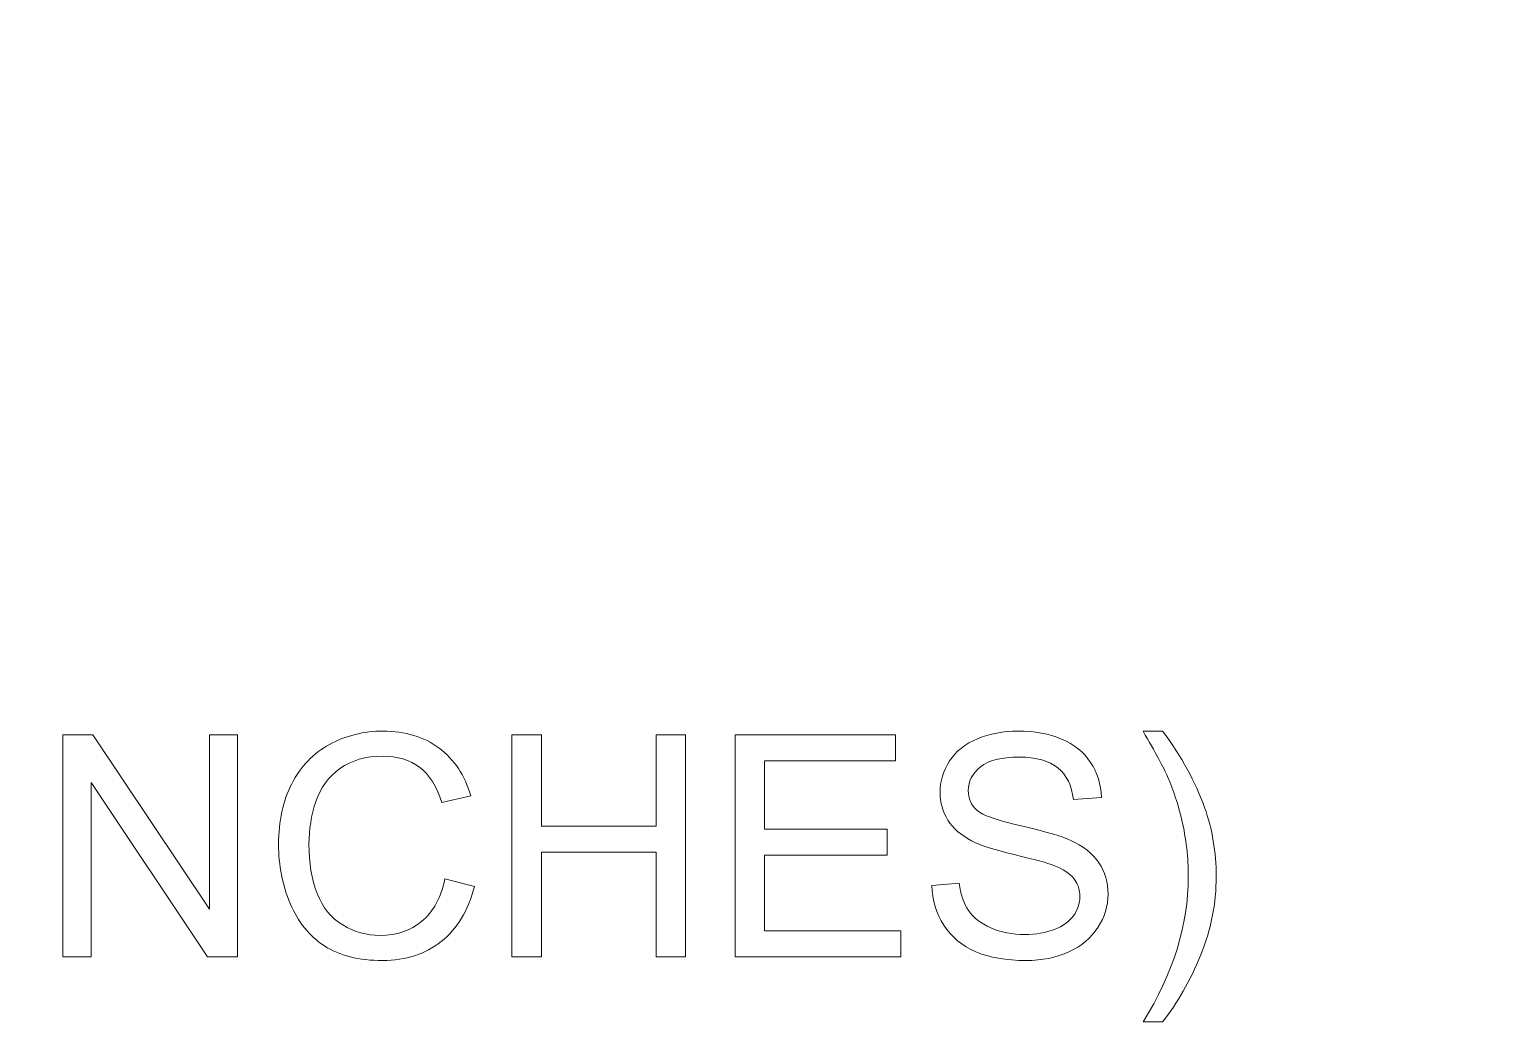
# Model space of a CAD drawing. Header units: millimetres. Extents: x -712 to 738, y -887 to 928.
# Drawn here: x 502 to 556.1, y -575.4 to -538.4 of the extents above; entities that cross this region are included whole.
import ezdxf

# ---------------------------------------------------------------- set-up
doc = ezdxf.new("R2010")
doc.units = ezdxf.units.MM
doc.header["$MEASUREMENT"] = 0
doc.layers.add('layer 1', color=7, linetype='Continuous')

msp = doc.modelspace()

# ---------------------------------------------------------------- linework, layer by layer
at = {"layer": 'layer 1', "lineweight": 9}
msp.add_open_spline([(-681.7377, -887.4186), (-681.7377, -887.4186), (706.7376, -887.4186), (706.7376, -887.4186), (706.7376, -887.4186), (723.657, -887.4186), (737.5, -873.5754), (737.5, -856.6561), (737.5, -856.6561), (737.5, -856.6561), (737.5, 556.8187), (737.5, 556.8187), (737.5, 556.8187), (737.5, 573.7381), (723.657, 587.5812), (706.7376, 587.5812), (706.7376, 587.5812), (706.7376, 587.5812), (-681.7377, 587.5812), (-681.7377, 587.5812), (-681.7377, 587.5812), (-698.657, 587.5812), (-712.5, 573.7381), (-712.5, 556.8187), (-712.5, 556.8187), (-712.5, 556.8187), (-712.5, -856.6561), (-712.5, -856.6561), (-712.5, -856.6561), (-712.5, -873.5754), (-698.657, -887.4186), (-681.7377, -887.4186)], degree=3, knots=[0, 0, 0, 0, 0.1111111, 0.1111111, 0.1111111, 0.1111111, 0.2222222, 0.2222222, 0.2222222, 0.2222222, 0.3333333, 0.3333333, 0.3333333, 0.3333333, 0.4444444, 0.4444444, 0.4444444, 0.4444444, 0.5555556, 0.5555556, 0.5555556, 0.5555556, 0.6666667, 0.6666667, 0.6666667, 0.6666667, 0.7777778, 0.7777778, 0.7777778, 0.7777778, 1, 1, 1, 1], dxfattribs=at)
at = {"layer": 'layer 1', "color": 250, "lineweight": 9}
for points, knots in [([(503.2764, -572.8398), (503.2764, -572.8398), (503.2764, -564.6083), (503.2764, -564.6083), (503.2764, -564.6083), (503.2764, -564.6083), (504.3954, -564.6083), (504.3954, -564.6083), (504.3954, -564.6083), (504.3954, -564.6083), (508.7143, -571.0693), (508.7143, -571.0693), (508.7143, -571.0693), (508.7143, -571.0693), (508.7143, -564.6083), (508.7143, -564.6083), (508.7143, -564.6083), (508.7143, -564.6083), (509.7605, -564.6083), (509.7605, -564.6083), (509.7605, -564.6083), (509.7605, -564.6083), (509.7605, -572.8398), (509.7605, -572.8398), (509.7605, -572.8398), (509.7605, -572.8398), (508.6415, -572.8398), (508.6415, -572.8398), (508.6415, -572.8398), (508.6415, -572.8398), (504.3226, -566.3788), (504.3226, -566.3788), (504.3226, -566.3788), (504.3226, -566.3788), (504.3226, -572.8398), (504.3226, -572.8398), (504.3226, -572.8398), (504.3226, -572.8398), (503.2764, -572.8398), (503.2764, -572.8398)], [0, 0, 0, 0, 0.0909091, 0.0909091, 0.0909091, 0.0909091, 0.1818182, 0.1818182, 0.1818182, 0.1818182, 0.2727273, 0.2727273, 0.2727273, 0.2727273, 0.3636364, 0.3636364, 0.3636364, 0.3636364, 0.4545455, 0.4545455, 0.4545455, 0.4545455, 0.5454545, 0.5454545, 0.5454545, 0.5454545, 0.6363636, 0.6363636, 0.6363636, 0.6363636, 0.7272727, 0.7272727, 0.7272727, 0.7272727, 0.8181818, 0.8181818, 0.8181818, 0.8181818, 1, 1, 1, 1]), ([(517.4535, -569.9523), (517.4535, -569.9523), (518.5457, -570.2282), (518.5457, -570.2282), (518.5457, -570.2282), (518.3177, -571.123), (517.9077, -571.8032), (517.3156, -572.2726), (517.3156, -572.2726), (516.7235, -572.7421), (515.9992, -572.9778), (515.1427, -572.9778), (515.1427, -572.9778), (514.2575, -572.9778), (513.5371, -572.7976), (512.9814, -572.4355), (512.9814, -572.4355), (512.4257, -572.0753), (512.0042, -571.5522), (511.7149, -570.8682), (511.7149, -570.8682), (511.4255, -570.1822), (511.2799, -569.4483), (511.2799, -568.6627), (511.2799, -568.6627), (511.2799, -567.8062), (511.4428, -567.059), (511.7704, -566.4209), (511.7704, -566.4209), (512.0981, -565.7829), (512.5637, -565.2981), (513.1673, -564.9666), (513.1673, -564.9666), (513.7708, -564.6351), (514.4357, -564.4703), (515.16, -564.4703), (515.16, -564.4703), (515.9839, -564.4703), (516.6756, -564.6792), (517.2351, -565.0988), (517.2351, -565.0988), (517.7965, -565.5184), (518.1874, -566.1067), (518.4078, -566.8655), (518.4078, -566.8655), (518.4078, -566.8655), (517.3386, -567.1184), (517.3386, -567.1184), (517.3386, -567.1184), (517.1489, -566.5206), (516.8711, -566.0837), (516.5089, -565.8116), (516.5089, -565.8116), (516.1468, -565.5376), (515.6907, -565.4016), (515.1408, -565.4016), (515.1408, -565.4016), (514.5104, -565.4016), (513.9816, -565.5529), (513.5581, -565.8557), (513.5581, -565.8557), (513.1347, -566.1584), (512.8358, -566.5665), (512.6653, -567.0762), (512.6653, -567.0762), (512.4928, -567.5878), (512.4066, -568.1147), (512.4066, -568.657), (512.4066, -568.657), (512.4066, -569.3564), (512.5081, -569.9676), (512.7112, -570.4888), (512.7112, -570.4888), (512.9143, -571.0119), (513.2305, -571.4008), (513.6597, -571.6595), (513.6597, -571.6595), (514.0889, -571.9182), (514.5526, -572.0465), (515.0527, -572.0465), (515.0527, -572.0465), (515.662, -572.0465), (516.1755, -571.8703), (516.5971, -571.5196), (516.5971, -571.5196), (517.0186, -571.1671), (517.3041, -570.6459), (517.4535, -569.9523)], [0, 0, 0, 0, 0.0434783, 0.0434783, 0.0434783, 0.0434783, 0.0869565, 0.0869565, 0.0869565, 0.0869565, 0.1304348, 0.1304348, 0.1304348, 0.1304348, 0.173913, 0.173913, 0.173913, 0.173913, 0.2173913, 0.2173913, 0.2173913, 0.2173913, 0.2608696, 0.2608696, 0.2608696, 0.2608696, 0.3043478, 0.3043478, 0.3043478, 0.3043478, 0.3478261, 0.3478261, 0.3478261, 0.3478261, 0.3913043, 0.3913043, 0.3913043, 0.3913043, 0.4347826, 0.4347826, 0.4347826, 0.4347826, 0.4782609, 0.4782609, 0.4782609, 0.4782609, 0.5217391, 0.5217391, 0.5217391, 0.5217391, 0.5652174, 0.5652174, 0.5652174, 0.5652174, 0.6086957, 0.6086957, 0.6086957, 0.6086957, 0.6521739, 0.6521739, 0.6521739, 0.6521739, 0.6956522, 0.6956522, 0.6956522, 0.6956522, 0.7391304, 0.7391304, 0.7391304, 0.7391304, 0.7826087, 0.7826087, 0.7826087, 0.7826087, 0.826087, 0.826087, 0.826087, 0.826087, 0.8695652, 0.8695652, 0.8695652, 0.8695652, 0.9130435, 0.9130435, 0.9130435, 0.9130435, 1, 1, 1, 1]), ([(519.9387, -572.8398), (519.9387, -572.8398), (519.9387, -564.6083), (519.9387, -564.6083), (519.9387, -564.6083), (519.9387, -564.6083), (521.0309, -564.6083), (521.0309, -564.6083), (521.0309, -564.6083), (521.0309, -564.6083), (521.0309, -567.9998), (521.0309, -567.9998), (521.0309, -567.9998), (521.0309, -567.9998), (525.2846, -567.9998), (525.2846, -567.9998), (525.2846, -567.9998), (525.2846, -567.9998), (525.2846, -564.6083), (525.2846, -564.6083), (525.2846, -564.6083), (525.2846, -564.6083), (526.3768, -564.6083), (526.3768, -564.6083), (526.3768, -564.6083), (526.3768, -564.6083), (526.3768, -572.8398), (526.3768, -572.8398), (526.3768, -572.8398), (526.3768, -572.8398), (525.2846, -572.8398), (525.2846, -572.8398), (525.2846, -572.8398), (525.2846, -572.8398), (525.2846, -568.9655), (525.2846, -568.9655), (525.2846, -568.9655), (525.2846, -568.9655), (521.0309, -568.9655), (521.0309, -568.9655), (521.0309, -568.9655), (521.0309, -568.9655), (521.0309, -572.8398), (521.0309, -572.8398), (521.0309, -572.8398), (521.0309, -572.8398), (519.9387, -572.8398), (519.9387, -572.8398)], [0, 0, 0, 0, 0.0769231, 0.0769231, 0.0769231, 0.0769231, 0.1538462, 0.1538462, 0.1538462, 0.1538462, 0.2307692, 0.2307692, 0.2307692, 0.2307692, 0.3076923, 0.3076923, 0.3076923, 0.3076923, 0.3846154, 0.3846154, 0.3846154, 0.3846154, 0.4615385, 0.4615385, 0.4615385, 0.4615385, 0.5384615, 0.5384615, 0.5384615, 0.5384615, 0.6153846, 0.6153846, 0.6153846, 0.6153846, 0.6923077, 0.6923077, 0.6923077, 0.6923077, 0.7692308, 0.7692308, 0.7692308, 0.7692308, 0.8461538, 0.8461538, 0.8461538, 0.8461538, 1, 1, 1, 1]), ([(528.2181, -572.8398), (528.2181, -572.8398), (528.2181, -564.6083), (528.2181, -564.6083), (528.2181, -564.6083), (528.2181, -564.6083), (534.1618, -564.6083), (534.1618, -564.6083), (534.1618, -564.6083), (534.1618, -564.6083), (534.1618, -565.574), (534.1618, -565.574), (534.1618, -565.574), (534.1618, -565.574), (529.3103, -565.574), (529.3103, -565.574), (529.3103, -565.574), (529.3103, -565.574), (529.3103, -568.1032), (529.3103, -568.1032), (529.3103, -568.1032), (529.3103, -568.1032), (533.8514, -568.1032), (533.8514, -568.1032), (533.8514, -568.1032), (533.8514, -568.1032), (533.8514, -569.0689), (533.8514, -569.0689), (533.8514, -569.0689), (533.8514, -569.0689), (529.3103, -569.0689), (529.3103, -569.0689), (529.3103, -569.0689), (529.3103, -569.0689), (529.3103, -571.8741), (529.3103, -571.8741), (529.3103, -571.8741), (529.3103, -571.8741), (534.3573, -571.8741), (534.3573, -571.8741), (534.3573, -571.8741), (534.3573, -571.8741), (534.3573, -572.8398), (534.3573, -572.8398), (534.3573, -572.8398), (534.3573, -572.8398), (528.2181, -572.8398), (528.2181, -572.8398)], [0, 0, 0, 0, 0.0769231, 0.0769231, 0.0769231, 0.0769231, 0.1538462, 0.1538462, 0.1538462, 0.1538462, 0.2307692, 0.2307692, 0.2307692, 0.2307692, 0.3076923, 0.3076923, 0.3076923, 0.3076923, 0.3846154, 0.3846154, 0.3846154, 0.3846154, 0.4615385, 0.4615385, 0.4615385, 0.4615385, 0.5384615, 0.5384615, 0.5384615, 0.5384615, 0.6153846, 0.6153846, 0.6153846, 0.6153846, 0.6923077, 0.6923077, 0.6923077, 0.6923077, 0.7692308, 0.7692308, 0.7692308, 0.7692308, 0.8461538, 0.8461538, 0.8461538, 0.8461538, 1, 1, 1, 1]), ([(535.5069, -570.1956), (535.5069, -570.1956), (536.5301, -570.1036), (536.5301, -570.1036), (536.5301, -570.1036), (536.578, -570.5175), (536.6911, -570.8567), (536.8693, -571.123), (536.8693, -571.123), (537.0475, -571.3874), (537.3234, -571.602), (537.697, -571.7668), (537.697, -571.7668), (538.0707, -571.9297), (538.4922, -572.0121), (538.9597, -572.0121), (538.9597, -572.0121), (539.3755, -572.0121), (539.7415, -571.9507), (540.0596, -571.8262), (540.0596, -571.8262), (540.3776, -571.7016), (540.6133, -571.5311), (540.7685, -571.3146), (540.7685, -571.3146), (540.9237, -571.0981), (541.0023, -570.8624), (541.0023, -570.6095), (541.0023, -570.6095), (541.0023, -570.3527), (540.9275, -570.1285), (540.7781, -569.935), (540.7781, -569.935), (540.6286, -569.7434), (540.3815, -569.5825), (540.0366, -569.4502), (540.0366, -569.4502), (539.8162, -569.3659), (539.3276, -569.2318), (538.5708, -569.0498), (538.5708, -569.0498), (537.8139, -568.8678), (537.2851, -568.6972), (536.9823, -568.5363), (536.9823, -568.5363), (536.5895, -568.3293), (536.2983, -568.0726), (536.1067, -567.7679), (536.1067, -567.7679), (535.9131, -567.4633), (535.8173, -567.1203), (535.8173, -566.7428), (535.8173, -566.7428), (535.8173, -566.3251), (535.9361, -565.9362), (536.1718, -565.5759), (536.1718, -565.5759), (536.4075, -565.2138), (536.7505, -564.9398), (537.2046, -564.752), (537.2046, -564.752), (537.6568, -564.5642), (538.1607, -564.4703), (538.7145, -564.4703), (538.7145, -564.4703), (539.3238, -564.4703), (539.8622, -564.5681), (540.3278, -564.7654), (540.3278, -564.7654), (540.7934, -564.9609), (541.1517, -565.2502), (541.4027, -565.6334), (541.4027, -565.6334), (541.6537, -566.0147), (541.7879, -566.4477), (541.807, -566.9306), (541.807, -566.9306), (541.807, -566.9306), (540.7608, -567.0111), (540.7608, -567.0111), (540.7608, -567.0111), (540.7053, -566.4918), (540.5156, -566.099), (540.1918, -565.8346), (540.1918, -565.8346), (539.8679, -565.5683), (539.3889, -565.4361), (538.7566, -565.4361), (538.7566, -565.4361), (538.0975, -565.4361), (537.6165, -565.5568), (537.3157, -565.7982), (537.3157, -565.7982), (537.0149, -566.0396), (536.8635, -566.3309), (536.8635, -566.6719), (536.8635, -566.6719), (536.8635, -566.967), (536.9708, -567.2103), (537.1835, -567.402), (537.1835, -567.402), (537.3943, -567.5916), (537.9404, -567.789), (538.8256, -567.9883), (538.8256, -567.9883), (539.7108, -568.1895), (540.3182, -568.3638), (540.6478, -568.5133), (540.6478, -568.5133), (541.1249, -568.7336), (541.4794, -569.0115), (541.7074, -569.3506), (541.7074, -569.3506), (541.9354, -569.6878), (542.0484, -570.0768), (542.0484, -570.5175), (542.0484, -570.5175), (542.0484, -570.9563), (541.9239, -571.3663), (541.6729, -571.7534), (541.6729, -571.7534), (541.4219, -572.1404), (541.0636, -572.4413), (540.5941, -572.6559), (540.5941, -572.6559), (540.1247, -572.8705), (539.5978, -572.9778), (539.0095, -572.9778), (539.0095, -572.9778), (538.2661, -572.9778), (537.6434, -572.8685), (537.1414, -572.652), (537.1414, -572.652), (536.6374, -572.4355), (536.2446, -572.1098), (535.9591, -571.6729), (535.9591, -571.6729), (535.6717, -571.238), (535.5223, -570.7455), (535.5069, -570.1956)], [0, 0, 0, 0, 0.0277778, 0.0277778, 0.0277778, 0.0277778, 0.0555556, 0.0555556, 0.0555556, 0.0555556, 0.0833333, 0.0833333, 0.0833333, 0.0833333, 0.1111111, 0.1111111, 0.1111111, 0.1111111, 0.1388889, 0.1388889, 0.1388889, 0.1388889, 0.1666667, 0.1666667, 0.1666667, 0.1666667, 0.1944444, 0.1944444, 0.1944444, 0.1944444, 0.2222222, 0.2222222, 0.2222222, 0.2222222, 0.25, 0.25, 0.25, 0.25, 0.2777778, 0.2777778, 0.2777778, 0.2777778, 0.3055556, 0.3055556, 0.3055556, 0.3055556, 0.3333333, 0.3333333, 0.3333333, 0.3333333, 0.3611111, 0.3611111, 0.3611111, 0.3611111, 0.3888889, 0.3888889, 0.3888889, 0.3888889, 0.4166667, 0.4166667, 0.4166667, 0.4166667, 0.4444444, 0.4444444, 0.4444444, 0.4444444, 0.4722222, 0.4722222, 0.4722222, 0.4722222, 0.5, 0.5, 0.5, 0.5, 0.5277778, 0.5277778, 0.5277778, 0.5277778, 0.5555556, 0.5555556, 0.5555556, 0.5555556, 0.5833333, 0.5833333, 0.5833333, 0.5833333, 0.6111111, 0.6111111, 0.6111111, 0.6111111, 0.6388889, 0.6388889, 0.6388889, 0.6388889, 0.6666667, 0.6666667, 0.6666667, 0.6666667, 0.6944444, 0.6944444, 0.6944444, 0.6944444, 0.7222222, 0.7222222, 0.7222222, 0.7222222, 0.75, 0.75, 0.75, 0.75, 0.7777778, 0.7777778, 0.7777778, 0.7777778, 0.8055556, 0.8055556, 0.8055556, 0.8055556, 0.8333333, 0.8333333, 0.8333333, 0.8333333, 0.8611111, 0.8611111, 0.8611111, 0.8611111, 0.8888889, 0.8888889, 0.8888889, 0.8888889, 0.9166667, 0.9166667, 0.9166667, 0.9166667, 0.9444444, 0.9444444, 0.9444444, 0.9444444, 1, 1, 1, 1]), ([(544.0719, -575.2541), (544.0719, -575.2541), (543.3476, -575.2541), (543.3476, -575.2541), (543.3476, -575.2541), (544.4666, -573.4587), (545.0261, -571.6614), (545.0261, -569.8622), (545.0261, -569.8622), (545.0261, -569.159), (544.9456, -568.4615), (544.7846, -567.7698), (544.7846, -567.7698), (544.6582, -567.2084), (544.48, -566.67), (544.252, -566.1527), (544.252, -566.1527), (544.1064, -565.8174), (543.8036, -565.2559), (543.3476, -564.4703), (543.3476, -564.4703), (543.3476, -564.4703), (544.0719, -564.4703), (544.0719, -564.4703), (544.0719, -564.4703), (544.7732, -565.4092), (545.2924, -566.3519), (545.6296, -567.2985), (545.6296, -567.2985), (545.9171, -568.1128), (546.0608, -568.9655), (546.0608, -569.8565), (546.0608, -569.8565), (546.0608, -570.8662), (545.8672, -571.8434), (545.4802, -572.7861), (545.4802, -572.7861), (545.0951, -573.7289), (544.6256, -574.5509), (544.0719, -575.2541)], [0, 0, 0, 0, 0.0909091, 0.0909091, 0.0909091, 0.0909091, 0.1818182, 0.1818182, 0.1818182, 0.1818182, 0.2727273, 0.2727273, 0.2727273, 0.2727273, 0.3636364, 0.3636364, 0.3636364, 0.3636364, 0.4545455, 0.4545455, 0.4545455, 0.4545455, 0.5454545, 0.5454545, 0.5454545, 0.5454545, 0.6363636, 0.6363636, 0.6363636, 0.6363636, 0.7272727, 0.7272727, 0.7272727, 0.7272727, 0.8181818, 0.8181818, 0.8181818, 0.8181818, 1, 1, 1, 1])]:
    msp.add_open_spline(points, degree=3, knots=knots, dxfattribs=at)

doc.saveas('drawing.dxf')
